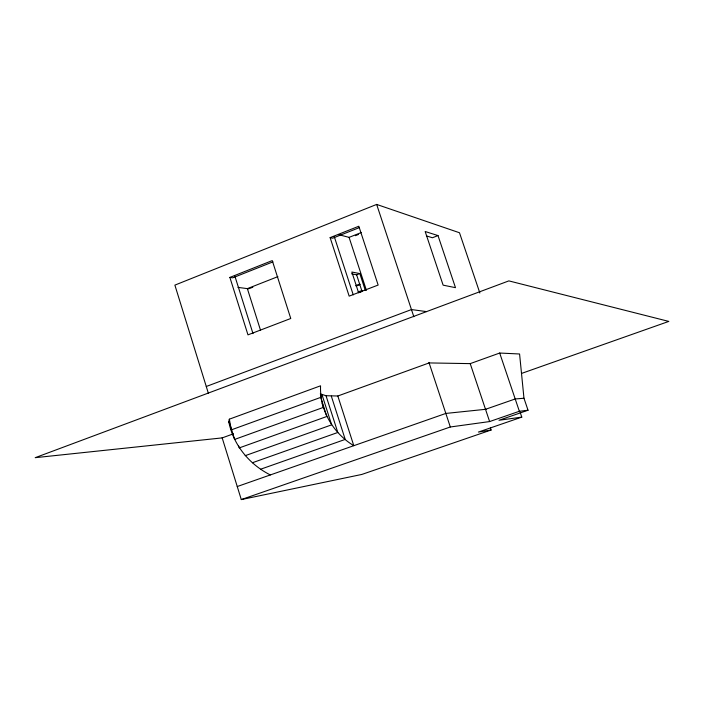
<?xml version="1.0" encoding="UTF-8"?>
<svg xmlns="http://www.w3.org/2000/svg" width="704" height="704" viewBox="0 0 704 704"><rect width="100%" height="100%" fill="white"/><g stroke="black" fill="none" stroke-linecap="round" stroke-linejoin="round"><path stroke-width="1.06" d="M270.336 474.936C249.304 464.385 233.367 444.981 228.774 421.731L229.337 419.179L320.558 385.81C319.537 410.177 333.15 433.206 353.795 445.694L337.823 396L326.031 395.727L320.294 393.888M479.855 293.005L459.492 232.751L376.658 204.424L174.882 285.12L208.402 393.386M229.882 277.411L272.263 260.586L290.761 318.49L247.975 334.866L229.882 277.411L232.725 277.825L272.932 261.879M330.123 237.626L358.82 226.239L378.145 285.05L349.166 296.138L330.123 237.626L332.561 238.242L359.102 227.718M361.258 232.549L349.087 237.362L338.615 234.652M355.362 235.682L358.398 234.476M277.886 276.637L247.368 288.631L260.498 330.158M249.762 288.411L252.833 287.206M438.002 235.585L425.163 231.502L443.124 285.155L455.488 287.672L438.002 235.585L432.414 237.75L426.422 235.902M351.604 273.856L356.62 274.798L359.814 273.566L365.262 290.224M355.898 285.56L359.876 284.029M356.066 286.132L360.034 284.61M358.195 291.949L362.226 290.409M359.031 292.618L362.041 291.465L356.62 274.798M206.272 386.487L411.462 309.566L426.527 311.599M233.473 433.805L222.182 437.897L35.2 457.679L508.86 280.887L668.8 321.411L521.638 373.393M337.823 396L429.114 362.93L470.219 363.625L499.69 353.038L519.578 353.989L523.97 398.244L528.035 410.238L498.978 420.27L521.787 417.12L520.071 412.042M245.203 455.673L331.646 424.846L322.045 394.838M252.419 462.739L337.806 432.476L326.031 395.727M260.823 469.154L345.215 439.41L331.32 396.114M237.248 486.534L445.834 413.433L486.033 409.262M485.514 409.314L515.205 398.966L523.97 398.244M222.13 437.721L241.287 499.576L450.314 426.985L489.614 421.564L519.367 411.277L528.035 410.238M521.787 417.12L478.394 432.062L491.102 430.012L490.442 428.058M491.102 430.012L361.821 474.443L241.287 499.576M237.961 287.382L248.82 288.825M359.814 273.566L351.842 272.026L358.626 292.829M228.774 421.731L229.742 423.729M499.69 353.038L519.367 411.277M470.219 363.625L489.614 421.564M376.658 204.424L413.829 316.73M428.947 362.419L450.314 426.985M349.078 237.371L366.432 290.374M334.215 236.474L353.25 294.879M320.593 395.12L321.262 397.188L231.299 429.871L229.337 419.179M320.707 397.426L326.806 416.495L239.246 447.911L238.603 445.843M322.089 403.418L323.365 407.405L234.626 439.437L230.067 424.776M234.872 276.118L253.009 333.626"/></g></svg>
